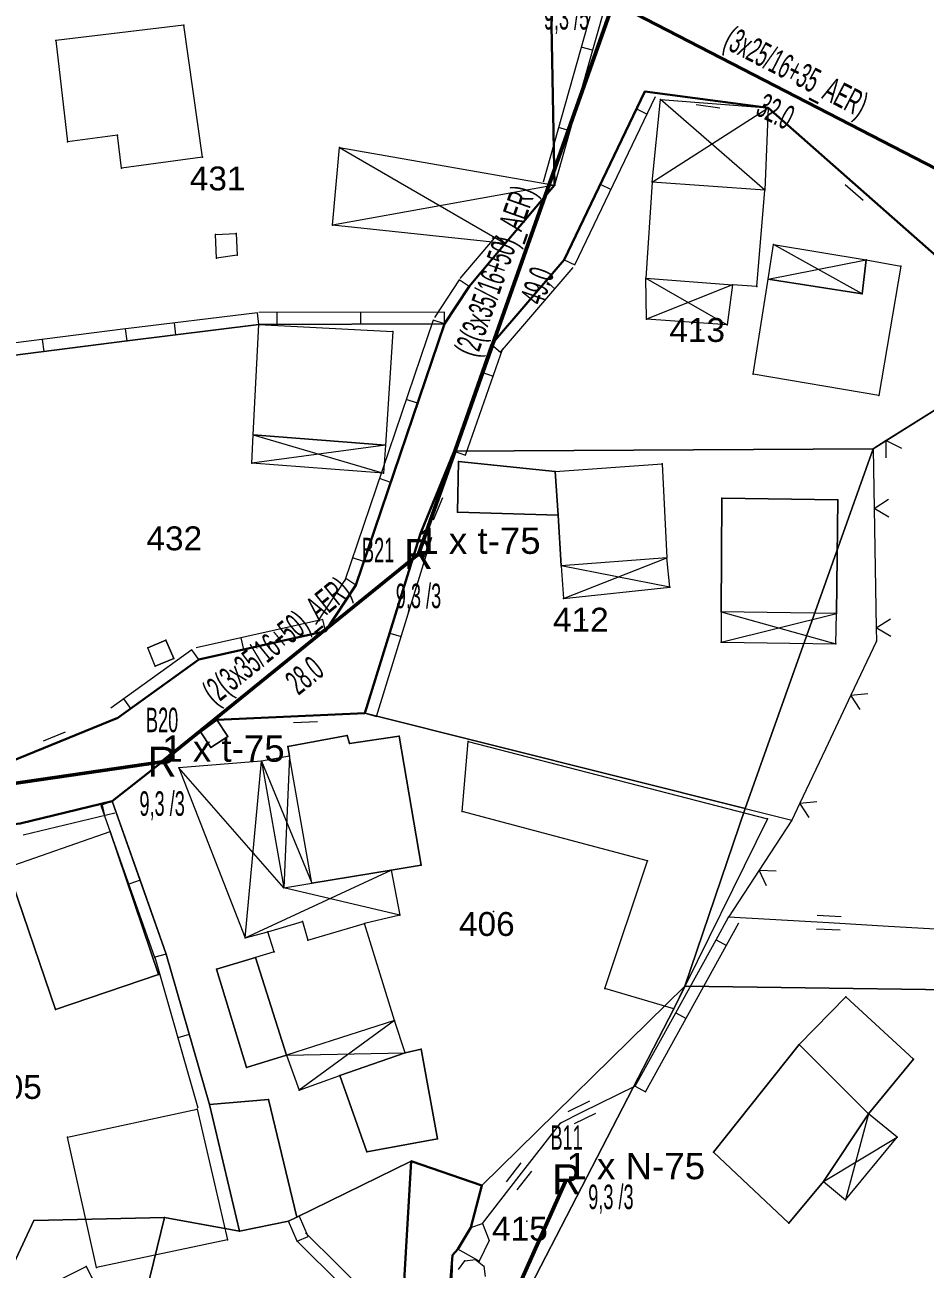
# Model space of a CAD drawing. Header units: millimetres. Extents: x 614452 to 616952, y 4151662 to 4153442.
# Drawn here: x 615577.4 to 615652.8, y 4152584.1 to 4152688.3 of the extents above; entities that cross this region are included whole.
import ezdxf
from ezdxf.enums import TextEntityAlignment as Align
from ezdxf.xclip import XClip

# ---------------------------------------------------------------- set-up
doc = ezdxf.new("R2010")
doc.units = ezdxf.units.MM
doc.header["$XCLIPFRAME"] = 2
for name, color, linetype, lineweight in [('02_ADA_ALN_YENI', 7, 'Continuous', 30), ('03_PARSEL_ALN_ESKI', 18, 'Continuous', 0), ('03_PARSEL_ALN_YENI', 171, 'Continuous', 0), ('03_PARSEL_NO_ESKI', 5, 'Continuous', 0), ('03_PARSEL_SNR_YENI', 5, 'Continuous', 0), ('04_YAPI_ALN_TSCLSIZ', 18, 'Continuous', 0), ('04_YAPI_SNR_TSCL', 232, 'Continuous', 0), ('04_YAPI_SNR_TSCLSZ', 77, 'Continuous', 0), ('06_DETAY_SNR_KROKI', 4, 'Continuous', 0), ('07_SNRTIP_GECERLI', 30, 'Continuous', 0), ('07_SNRTIP_SABIT', 18, 'Continuous', 0), ('DIREK_AG_MEVCUT', 120, 'Continuous', 25), ('HAT_AG_HAVAI_BYSK', 3, 'Continuous', 50), ('HAT_AG_HAVAI_MEVCUT', 126, 'Continuous', 50), ('NOKTA_DETAY_YENI', 171, 'Continuous', 0), ('NOKTA_PARSEL_ESKI', 6, 'Continuous', 0), ('NOKTA_PARSEL_YENI', 30, 'Continuous', 0), ('NOKTA_YAPI_TSCL', 232, 'Continuous', 0), ('NOKTA_YAPI_TSCLSIZ', 77, 'Continuous', 0)]:
    doc.layers.add(name, color=color, linetype=linetype, lineweight=lineweight)
doc.layers.add('Unknown_Point_Feature', color=7, linetype='Continuous')
doc.styles.add('Direk', font='B_CAD')
doc.styles.get("Standard").update_dxf_attribs({"font": 'Arial'})

# ---------------------------------------------------------------- blocks, each defined once
blk = doc.blocks.new('fggg')
at = {"layer": '02_ADA_ALN_YENI', "color": 252}
for points in [[(615612.53, 4152577.21, 0), (615613.22, 4152585.29, 0), (615613.66, 4152585.81, 0), (615614.73, 4152587.61, 0), (615615.67, 4152591.12, 0), (615609.76, 4152593.18, 0), (615608.86, 4152577.92, 0)], [(615560.1, 4152580.48, 0), (615558.49, 4152585.47, 0), (615557.84, 4152596.09, 0), (615557.39, 4152602.66, 0), (615557.89, 4152617.92, 0), (615559.37, 4152619.38, 0), (615577.03, 4152621.44, 0), (615584.72, 4152623.29, 0), (615592.1, 4152629.11, 0), (615593.49, 4152630.12, 0), (615605.88, 4152630.68, 0), (615610.52, 4152645.7, 0), (615613.36, 4152652.6, 0), (615616.46, 4152661.52, 0), (615622.55, 4152668.62, 0), (615629.31, 4152682.71, 0), (615639.62, 4152681.32, 0), (615662.22, 4152661.45, 0), (615742.03, 4152608.91, 0), (615892.46, 4152514.42, 0)], [(615509.22, 4152712.48, 0), (615602.85, 4152702.63, 0), (615614.19, 4152694.8, 0), (615621.47, 4152689.77, 0), (615621.75, 4152674.85, 0), (615617.63, 4152669.97, 0), (615614.59, 4152666.39, 0), (615612.54, 4152663.24, 0), (615605.12, 4152641.38, 0), (615602.57, 4152637.53, 0), (615591.96, 4152635.16, 0), (615585.2, 4152630.28, 0), (615575.47, 4152626.3, 0)]]:
    blk.add_polyline3d(points, dxfattribs=at)
at = {"layer": '03_PARSEL_ALN_ESKI', "color": 252}
for p in [(615593.84, 4152675.42), (615633.98, 4152662.74), (615590.22, 4152645.3), (615624.24, 4152638.49), (615616.63, 4152614.06), (615619.42, 4152588.14)]:
    blk.add_point(p, dxfattribs=at)
at = {"layer": '03_PARSEL_ALN_YENI', "color": 252}
for points in [[(615572.64, 4152660.13, 0), (615569.69, 4152676.97, 0), (615568.43, 4152690.56, 0), (615567.88, 4152694.42, 0), (615603.62, 4152691.45, 0), (615614.19, 4152694.8, 0), (615621.47, 4152689.77, 0), (615621.75, 4152674.85, 0), (615617.63, 4152669.97, 0), (615614.59, 4152666.39, 0), (615612.54, 4152663.24, 0), (615597.01, 4152663.19, 0), (615585.97, 4152661.84, 0), (615572.64, 4152660.13, 0)], [(615662.22, 4152661.45, 0), (615648.42, 4152652.8, 0), (615613.36, 4152652.6, 0), (615616.46, 4152661.52, 0), (615622.55, 4152668.62, 0), (615629.31, 4152682.71, 0), (615639.62, 4152681.32, 0), (615662.22, 4152661.45, 0)], [(615585.97, 4152661.84, 0), (615597.01, 4152663.19, 0), (615612.54, 4152663.24, 0), (615605.12, 4152641.38, 0), (615602.57, 4152637.53, 0), (615591.96, 4152635.16, 0), (615585.2, 4152630.28, 0), (615575.47, 4152626.3, 0), (615573.64, 4152639.03, 0), (615572.46, 4152652.15, 0), (615572.64, 4152660.13, 0), (615585.97, 4152661.84, 0)], [(615742.03, 4152608.91, 0), (615734.79, 4152607.75, 0), (615722.79, 4152607.68, 0), (615708.92, 4152607.64, 0), (615694.4, 4152606.05, 0), (615686.34, 4152608.8, 0), (615664.89, 4152607.36, 0), (615632.66, 4152607.81, 0), (615637.7, 4152622.69, 0), (615648.42, 4152652.8, 0), (615662.22, 4152661.45, 0), (615742.03, 4152608.91, 0)], [(615637.7, 4152622.69, 0), (615605.88, 4152630.68, 0), (615610.52, 4152645.7, 0), (615613.36, 4152652.6, 0), (615648.42, 4152652.8, 0), (615637.7, 4152622.69, 0)], [(615637.7, 4152622.69, 0), (615632.66, 4152607.81, 0), (615615.67, 4152591.12, 0), (615609.76, 4152593.18, 0), (615600.17, 4152588.49, 0), (615599.47, 4152588.14, 0), (615595.38, 4152587.3, 0), (615592.86, 4152597.9, 0), (615589.24, 4152610.5, 0), (615584.72, 4152623.29, 0), (615592.1, 4152629.11, 0), (615593.49, 4152630.12, 0), (615605.88, 4152630.68, 0), (615637.7, 4152622.69, 0)], [(615589.09, 4152588.46, 0), (615578.17, 4152588.2, 0), (615574.99, 4152581.42, 0), (615563.4, 4152575.03, 0), (615560.1, 4152580.48, 0), (615558.49, 4152585.47, 0), (615557.84, 4152596.09, 0), (615557.39, 4152602.66, 0), (615557.89, 4152617.92, 0), (615559.37, 4152619.38, 0), (615577.03, 4152621.44, 0), (615584.72, 4152623.29, 0), (615589.24, 4152610.5, 0), (615592.86, 4152597.9, 0), (615595.38, 4152587.3, 0), (615589.09, 4152588.46, 0)], [(615611.16, 4152566.13, 0), (615631.73, 4152605.91, 0), (615632.66, 4152607.81, 0), (615664.89, 4152607.36, 0), (615665.79, 4152587.69, 0), (615659.99, 4152567.48, 0), (615658.24, 4152560.1, 0), (615655.42, 4152556.82, 0), (615652.69, 4152559.27, 0), (615646.49, 4152557.54, 0), (615634.12, 4152540.05, 0), (615632.21, 4152539.03, 0), (615621.9, 4152539.38, 0), (615610.48, 4152542.06, 0), (615606.82, 4152549.58, 0), (615606.25, 4152552.17, 0), (615606.74, 4152555.4, 0), (615611.16, 4152566.13, 0)], [(615615.67, 4152591.12, 0), (615632.66, 4152607.81, 0), (615631.73, 4152605.91, 0), (615611.16, 4152566.13, 0), (615612.53, 4152577.21, 0), (615613.22, 4152585.29, 0), (615613.66, 4152585.81, 0), (615614.73, 4152587.61, 0), (615615.67, 4152591.12, 0)], [(615609.76, 4152593.18, 0), (615608.86, 4152577.92, 0), (615606.77, 4152568.4, 0), (615602.2, 4152556.3, 0), (615599.75, 4152548.89, 0), (615602.81, 4152543.97, 0), (615592.81, 4152546.27, 0), (615594.49, 4152536.91, 0), (615592.45, 4152535.62, 0), (615582.77, 4152536.16, 0), (615578.68, 4152542.94, 0), (615572.84, 4152550.11, 0), (615576.42, 4152554.05, 0), (615581.76, 4152564.73, 0), (615586.32, 4152577.05, 0), (615589.09, 4152588.46, 0), (615595.38, 4152587.3, 0), (615599.47, 4152588.14, 0), (615600.17, 4152588.49, 0), (615609.76, 4152593.18, 0)], [(615567.53, 4152568.72, 0), (615563.4, 4152575.03, 0), (615574.99, 4152581.42, 0), (615578.17, 4152588.2, 0), (615589.09, 4152588.46, 0), (615586.32, 4152577.05, 0), (615581.76, 4152564.73, 0), (615576.42, 4152554.05, 0), (615572.84, 4152550.11, 0), (615569.01, 4152561.69, 0), (615567.53, 4152568.72, 0)]]:
    blk.add_polyline3d(points, close=True, dxfattribs=at)
at = {"layer": '03_PARSEL_SNR_YENI', "color": 252}
for p, q in [((615628.61, 4152681.25, 0.95), (615629.31, 4152682.71, 0.95)), ((615634.66, 4152681.99, 0.95), (615629.31, 4152682.71, 0.95)), ((615623.45, 4152668.19, 0.95), (615630.21, 4152682.28, 0.95)), ((615635.58, 4152681.3, 0.95), (615633.6, 4152681.57, 0.95)), ((615639.62, 4152681.32, 0.95), (615634.66, 4152681.99, 0.95)), ((615625.58, 4152674.94, 0.95), (615628.61, 4152681.25, 0.95)), ((615628.61, 4152681.25, 0.95), (615629.51, 4152680.81, 0.95)), ((615639.69, 4152681.26, 0.95), (615639.62, 4152681.32, 0.95)), ((615647.2, 4152674.65, 0.95), (615639.69, 4152681.26, 0.95)), ((615622.55, 4152668.62, 0.95), (615625.58, 4152674.94, 0.95)), ((615625.58, 4152674.94, 0.95), (615626.48, 4152674.5, 0.95)), ((615647.58, 4152673.57, 0.95), (615646.08, 4152674.89, 0.95)), ((615650.96, 4152671.35, 0.95), (615647.2, 4152674.65, 0.95)), ((615658.47, 4152664.75, 0.95), (615650.96, 4152671.35, 0.95)), ((615616.86, 4152670.61, 0.95), (615613.83, 4152667.04, 0.95)), ((615617.63, 4152669.97, 0.95), (615616.86, 4152670.61, 0.95)), ((615617.63, 4152669.97, 0.95), (615614.59, 4152666.39, 0.95)), ((615617.22, 4152660.87, 0.95), (615623.31, 4152667.97, 0.95)), ((615621.02, 4152666.84, 0.95), (615622.55, 4152668.62, 0.95)), ((615622.55, 4152668.62, 0.95), (615623.45, 4152668.19, 0.95)), ((615613.76, 4152666.94, 0.95), (615611.7, 4152663.79, 0.95)), ((615614.59, 4152666.39, 0.95), (615613.76, 4152666.94, 0.95)), ((615614.59, 4152666.39, 0.95), (615612.54, 4152663.24, 0.95)), ((615616.46, 4152661.52, 0.95), (615621.02, 4152666.84, 0.95)), ((615621.02, 4152666.84, 0.95), (615621.78, 4152666.18, 0.95)), ((615596.89, 4152664.18, 0.95), (615585.85, 4152662.84, 0.95)), ((615597.01, 4152663.19, 0.95), (615596.89, 4152664.18, 0.95)), ((615612.53, 4152664.24, 0.95), (615597.01, 4152664.19, 0.95)), ((615598.54, 4152663.19, 0.95), (615598.53, 4152664.19, 0.95)), ((615605.54, 4152663.22, 0.95), (615605.53, 4152664.22, 0.95)), ((615612.54, 4152663.24, 0.95), (615612.53, 4152664.24, 0.95)), ((615585.84, 4152662.83, 0.95), (615572.51, 4152661.13, 0.95)), ((615585.97, 4152661.84, 0.95), (615585.84, 4152662.83, 0.95)), ((615590.06, 4152662.34, 0.95), (615589.94, 4152663.33, 0.95)), ((615597.01, 4152663.19, 0.95), (615590.06, 4152662.34, 0.95)), ((615598.54, 4152663.19, 0.95), (615597.01, 4152663.19, 0.95)), ((615605.54, 4152663.22, 0.95), (615598.54, 4152663.19, 0.95)), ((615611.59, 4152663.56, 0.95), (615604.17, 4152641.7, 0.95)), ((615612.54, 4152663.24, 0.95), (615605.54, 4152663.22, 0.95)), ((615612.54, 4152663.24, 0.95), (615610.29, 4152656.61, 0.95)), ((615612.54, 4152663.24, 0.95), (615611.59, 4152663.56, 0.95)), ((615579.03, 4152660.95, 0.95), (615578.9, 4152661.94, 0.95)), ((615585.97, 4152661.84, 0.95), (615579.03, 4152660.95, 0.95)), ((615590.06, 4152662.34, 0.95), (615585.97, 4152661.84, 0.95)), ((615579.03, 4152660.95, 0.95), (615572.64, 4152660.13, 0.95)), ((615614.31, 4152652.27, 0.95), (615617.41, 4152661.19, 0.95)), ((615615.66, 4152659.21, 0.95), (615616.46, 4152661.52, 0.95)), ((615616.46, 4152661.52, 0.95), (615617.22, 4152660.87, 0.95)), ((615613.36, 4152652.6, 0.95), (615615.66, 4152659.21, 0.95)), ((615615.66, 4152659.21, 0.95), (615616.6, 4152658.88, 0.95)), ((615610.29, 4152656.61, 0.95), (615608.04, 4152649.98, 0.95)), ((615610.29, 4152656.61, 0.95), (615609.34, 4152656.93, 0.95)), ((615653.75, 4152656.14, 0.95), (615649.51, 4152653.49, 0.95)), ((615649.51, 4152653.49, 0.95), (615648.42, 4152652.8, 0.95)), ((615649.52, 4152652.05, 0.95), (615649.51, 4152653.49, 0.95)), ((615649.51, 4152653.49, 0.95), (615650.79, 4152652.85, 0.95)), ((615613.36, 4152652.6, 0.95), (615611.45, 4152647.97, 0.95)), ((615613.36, 4152652.6, 666.64), (615648.42, 4152652.8, 676.23)), ((615613.36, 4152652.6, 0.95), (615614.31, 4152652.27, 0.95)), ((615608.04, 4152649.98, 0.95), (615607.09, 4152650.3, 0.95)), ((615608.04, 4152649.98, 0.95), (615605.79, 4152643.35, 0.95)), ((615612.36, 4152648.68, 0.95), (615611.59, 4152646.83, 0.95)), ((615611.45, 4152647.97, 0.95), (615610.52, 4152645.7, 0.95)), ((615606.84, 4152630.38, 0.95), (615611.47, 4152645.4, 0.95)), ((615610.01, 4152644.05, 0.95), (615610.52, 4152645.7, 0.95)), ((615607.95, 4152637.37, 0.95), (615610.01, 4152644.05, 0.95)), ((615610.01, 4152644.05, 0.95), (615610.96, 4152643.76, 0.95)), ((615605.79, 4152643.35, 0.95), (615604.84, 4152643.68, 0.95)), ((615605.79, 4152643.35, 0.95), (615605.12, 4152641.38, 0.95)), ((615604.29, 4152641.93, 0.95), (615601.74, 4152638.08, 0.95)), ((615605.12, 4152641.38, 0.95), (615604.29, 4152641.93, 0.95)), ((615605.12, 4152641.38, 0.95), (615602.57, 4152637.53, 0.95)), ((615602.35, 4152638.5, 0.95), (615591.74, 4152636.13, 0.95)), ((615602.57, 4152637.53, 0.95), (615602.35, 4152638.5, 0.95)), ((615595.74, 4152636, 0.95), (615595.52, 4152636.98, 0.95)), ((615602.57, 4152637.53, 0.95), (615595.74, 4152636, 0.95)), ((615605.88, 4152630.68, 0.95), (615607.95, 4152637.37, 0.95)), ((615607.95, 4152637.37, 0.95), (615608.9, 4152637.07, 0.95)), ((615591.38, 4152635.97, 0.95), (615584.62, 4152631.09, 0.95)), ((615591.96, 4152635.16, 0.95), (615591.38, 4152635.97, 0.95)), ((615595.74, 4152636, 0.95), (615591.96, 4152635.16, 0.95)), ((615591.96, 4152635.16, 0.95), (615586.29, 4152631.06, 0.95)), ((615586.29, 4152631.06, 0.95), (615585.7, 4152631.87, 0.95)), ((615586.29, 4152631.06, 0.95), (615585.2, 4152630.28, 0.95)), ((615600.89, 4152630.45, 0.95), (615593.49, 4152630.12, 0.95)), ((615605.88, 4152630.68, 0.95), (615600.89, 4152630.45, 0.95)), ((615605.88, 4152630.68, 663.25), (615637.7, 4152622.69, 672.73)), ((615605.88, 4152630.68, 0.95), (615606.84, 4152630.38, 0.95)), ((615580.09, 4152628.19, 0.95), (615585.2, 4152630.28, 0.95)), ((615601.91, 4152629.94, 0.95), (615599.91, 4152629.85, 0.95)), ((615578.96, 4152628.34, 0.95), (615580.81, 4152629.09, 0.95)), ((615584.72, 4152623.29, 661.27), (615592.1, 4152629.11, 662.8)), ((615575.47, 4152626.3, 0.95), (615580.09, 4152628.19, 0.95)), ((615584.72, 4152623.29, 0.95), (615583.78, 4152622.95, 0.95)), ((615583.84, 4152623.08, 0.95), (615584.72, 4152623.29, 0.95)), ((615584.72, 4152623.29, 0.95), (615587.05, 4152616.69, 0.95)), ((615577.03, 4152621.44, 0.95), (615583.84, 4152623.08, 0.95)), ((615577.27, 4152620.47, 0.95), (615584.95, 4152622.32, 0.95)), ((615583.78, 4152622.95, 0.95), (615588.3, 4152610.17, 0.95)), ((615583.84, 4152623.08, 0.95), (615584.07, 4152622.1, 0.95)), ((615587.05, 4152616.69, 0.95), (615586.11, 4152616.36, 0.95)), ((615587.05, 4152616.69, 0.95), (615589.24, 4152610.5, 0.95)), ((615589.24, 4152610.5, 0.95), (615588.28, 4152610.23, 0.95)), ((615588.28, 4152610.23, 0.95), (615591.9, 4152597.63, 0.95)), ((615589.24, 4152610.5, 0.95), (615591.17, 4152603.78, 0.95)), ((615591.17, 4152603.78, 0.95), (615590.21, 4152603.5, 0.95)), ((615591.17, 4152603.78, 0.95), (615592.86, 4152597.9, 0.95)), ((615613.22, 4152585.29, 0.95), (615613.66, 4152585.81, 0.95)), ((615613.17, 4152582.36, 0.95), (615613.22, 4152585.29, 0.95))]:
    blk.add_line(p, q, dxfattribs=at)
for p in [(615629.31, 4152682.71, 669.91), (615629.31, 4152682.71, 669.91), (615639.62, 4152681.32, 669.91), (615639.62, 4152681.32, 679.23), (615617.63, 4152669.97, 669.12), (615622.55, 4152668.62, 668.94), (615622.55, 4152668.62, 668.94), (615614.59, 4152666.39, 667.58), (615614.59, 4152666.39, 667.58), (615597.01, 4152663.19, 664.82), (615597.01, 4152663.19, 667.16), (615612.54, 4152663.24, 667.16), (615612.54, 4152663.24, 666.21), (615612.54, 4152663.24, 667.16), (615585.97, 4152661.84, 664.82), (615585.97, 4152661.84, 664.82), (615616.46, 4152661.52, 667.17), (615616.46, 4152661.52, 667.17), (615613.36, 4152652.6, 666.64), (615613.36, 4152652.6, 666.64), (615648.42, 4152652.8, 676.23), (615610.52, 4152645.7, 665.31), (615610.52, 4152645.7, 665.31), (615605.12, 4152641.38, 663.89), (615605.12, 4152641.38, 663.89), (615602.57, 4152637.53, 663.81), (615602.57, 4152637.53, 663.81), (615591.96, 4152635.16, 662.63), (615591.96, 4152635.16, 662.63), (615605.88, 4152630.68, 663.25), (615605.88, 4152630.68, 663.25), (615585.2, 4152630.28, 662.62), (615585.2, 4152630.28, 662.62), (615593.49, 4152630.12, 662.83), (615584.72, 4152623.29, 661.27), (615584.72, 4152623.29, 661.27), (615589.24, 4152610.5, 663.02), (615589.24, 4152610.5, 663.02), (615592.86, 4152597.9, 663.19), (615613.66, 4152585.81, 665.45), (615613.22, 4152585.29, 664.94), (615613.22, 4152585.29, 664.94)]:
    blk.add_point(p, dxfattribs=at)
at = {"layer": '04_YAPI_ALN_TSCLSIZ', "color": 252}
for points in [[(615648.91, 4152657.26, 0), (615638.38, 4152659.03, 0), (615639.62, 4152666.98, 0), (615647.49, 4152665.75, 0), (615647.83, 4152668.6, 0), (615650.73, 4152668.08, 0), (615648.91, 4152657.26, 0)], [(615596.53, 4152653.97, 0), (615597.01, 4152663.19, 0), (615608.22, 4152662.61, 0), (615607.59, 4152653.1, 0), (615596.53, 4152653.97, 0)], [(615622.05, 4152647.24, 0), (615613.64, 4152647.49, 0), (615613.7, 4152651.72, 0), (615621.8, 4152650.9, 0), (615622.05, 4152647.24, 0)], [(615621.8, 4152650.9, 0), (615630.76, 4152651.54, 0), (615631.14, 4152643.68, 0), (615622.31, 4152643.01, 0), (615622.05, 4152647.24, 0), (615621.8, 4152650.9, 0)], [(615635.71, 4152639.14, 0), (615635.76, 4152648.66, 0), (615645.47, 4152648.53, 0), (615645.35, 4152639.01, 0), (615635.71, 4152639.14, 0)], [(615588.32, 4152634.59, 0), (615587.71, 4152636.14, 0), (615589.22, 4152636.78, 0), (615589.87, 4152635.24, 0), (615588.32, 4152634.59, 0)], [(615593.49, 4152630.12, 0), (615594.39, 4152628.71, 0), (615592.99, 4152627.78, 0), (615592.1, 4152629.11, 0), (615593.49, 4152630.12, 0)], [(615608.07, 4152617.52, 0), (615601.42, 4152616.44, 0), (615599.56, 4152627.08, 0), (615599.43, 4152627.87, 0), (615604.4, 4152628.79, 0), (615604.59, 4152628.14, 0), (615608.74, 4152628.73, 0), (615610.59, 4152617.93, 0), (615608.07, 4152617.52, 0)], [(615629.53, 4152618.31, 0), (615614.03, 4152622.44, 0), (615614.52, 4152628.29, 0), (615639.59, 4152621.82, 0), (615631.73, 4152605.91, 0), (615625.95, 4152607.63, 0), (615629.53, 4152618.31, 0)], [(615579.97, 4152605.85, 0), (615575.94, 4152617.75, 0), (615584.54, 4152620.75, 0), (615588.6, 4152608.78, 0), (615579.97, 4152605.85, 0)], [(615596.71, 4152610.21, 0), (615599.32, 4152602.05, 0), (615595.95, 4152601.01, 0), (615593.44, 4152609.23, 0), (615596.71, 4152610.21, 0)], [(615648.04, 4152597.13, 0), (615642.22, 4152602.92, 0), (615646.13, 4152606.93, 0), (615651.81, 4152601.71, 0), (615648.04, 4152597.13, 0)], [(615610.58, 4152602.55, 0), (615611.96, 4152595.03, 0), (615606.05, 4152593.94, 0), (615603.77, 4152600.34, 0), (615609.24, 4152602.23, 0), (615610.58, 4152602.55, 0)], [(615635.05, 4152593.91, 0), (615642.22, 4152602.92, 0), (615648.04, 4152597.13, 0), (615644.26, 4152591.48, 0), (615641.35, 4152587.99, 0), (615635.05, 4152593.91, 0)], [(615595.38, 4152587.3, 0), (615592.86, 4152597.9, 0), (615597.81, 4152598.34, 0), (615600.17, 4152588.49, 0), (615599.47, 4152588.14, 0), (615595.38, 4152587.3, 0)], [(615580.99, 4152595.19, 0), (615591.83, 4152597.52, 0), (615594.38, 4152586.58, 0), (615583.42, 4152584.26, 0), (615580.99, 4152595.19, 0)], [(615586.32, 4152577.05, 0), (615582.22, 4152575.01, 0), (615578.26, 4152582.21, 0), (615582.54, 4152584.34, 0), (615586.32, 4152577.05, 0)]]:
    blk.add_polyline3d(points, close=True, dxfattribs=at)
at = {"layer": '04_YAPI_SNR_TSCL', "color": 252}
for p, q in [((615590.73, 4152688.24, 673.74), (615580.01, 4152686.96, 673.9)), ((615592.29, 4152677.2, 671.7), (615590.73, 4152688.24, 673.74)), ((615580.01, 4152686.96, 673.9), (615580.98, 4152678.5, 671.87)), ((615585.17, 4152679.04, 671.83), (615580.98, 4152678.5, 671.87)), ((615585.5, 4152676.29, 671.4), (615585.17, 4152679.04, 671.83)), ((615592.29, 4152677.2, 671.7), (615585.5, 4152676.29, 671.4)), ((615629.93, 4152675.12, 671.28), (615629.38, 4152667.08, 673.23)), ((615639.34, 4152674.43, 674.19), (615629.93, 4152675.12, 671.28)), ((615638.69, 4152666.38, 673.34), (615639.34, 4152674.43, 674.19)), ((615629.38, 4152667.08, 673.23), (615636.65, 4152666.52, 673.32)), ((615638.69, 4152666.38, 673.34), (615636.65, 4152666.52, 673.32)), ((615597.74, 4152612.37, 663.74), (615600.64, 4152613.22, 664.25)), ((615600.64, 4152613.22, 664.25), (615601.1, 4152611.66, 662.85)), ((615601.1, 4152611.66, 662.85), (615605.83, 4152613.05, 666.56)), ((615608.35, 4152604.93, 666.58), (615605.83, 4152613.05, 666.56)), ((615598.29, 4152610.69, 663.84), (615597.74, 4152612.37, 663.74)), ((615598.29, 4152610.69, 663.84), (615596.71, 4152610.21, 664.47)), ((615599.32, 4152602.05, 663.73), (615596.71, 4152610.21, 664.47)), ((615608.35, 4152604.93, 666.58), (615599.32, 4152602.05, 663.73))]:
    blk.add_line(p, q, dxfattribs=at)
at = {"layer": '04_YAPI_SNR_TSCLSZ', "color": 252}
for p, q in [((615629.93, 4152675.12, 671.28), (615630.62, 4152682.02, 671.83)), ((615630.62, 4152682.02, 671.83), (615639.62, 4152681.32, 673.04)), ((615639.34, 4152674.43, 674.19), (615630.62, 4152682.02, 671.83)), ((615629.93, 4152675.12, 671.28), (615639.62, 4152681.32, 673.04)), ((615639.62, 4152681.32, 673.04), (615639.34, 4152674.43, 674.19)), ((615603.16, 4152671.51, 670.02), (615603.75, 4152678, 672.03)), ((615603.75, 4152678, 672.03), (615621.75, 4152674.85, 669.34)), ((615603.75, 4152678, 672.03), (615617.63, 4152669.97, 670.1)), ((615621.75, 4152674.85, 669.34), (615603.16, 4152671.51, 670.02)), ((615617.63, 4152669.97, 670.1), (615621.75, 4152674.85, 669.34)), ((615617.63, 4152669.97, 670.1), (615603.16, 4152671.51, 670.02)), ((615593.36, 4152670.73, 669.66), (615595.09, 4152670.81, 667.47)), ((615593.45, 4152668.76, 669.34), (615593.36, 4152670.73, 669.66)), ((615595.09, 4152670.81, 667.47), (615595.18, 4152669, 669.48)), ((615595.18, 4152669, 669.48), (615593.45, 4152668.76, 669.34)), ((615639.62, 4152666.98, 677.4), (615640.07, 4152669.88, 672.74)), ((615647.49, 4152665.75, 677.08), (615640.07, 4152669.88, 672.74)), ((615640.07, 4152669.88, 672.74), (615647.83, 4152668.6, 676.54)), ((615639.62, 4152666.98, 673.99), (615647.83, 4152668.6, 676.54)), ((615647.83, 4152668.6, 676.54), (615647.49, 4152665.75, 677.08)), ((615647.83, 4152668.6, 676.54), (615650.73, 4152668.08, 676.57)), ((615650.73, 4152668.08, 676.57), (615648.91, 4152657.26, 669.47)), ((615629.38, 4152667.08, 673.23), (615636.21, 4152663.16, 672.49)), ((615629.45, 4152663.65, 672.79), (615629.38, 4152667.08, 673.23)), ((615638.38, 4152659.03, 677.4), (615639.62, 4152666.98, 672.74)), ((615647.49, 4152665.75, 677.08), (615639.62, 4152666.98, 673.99)), ((615636.65, 4152666.52, 673.32), (615629.45, 4152663.65, 672.79)), ((615636.65, 4152666.52, 673.32), (615636.21, 4152663.16, 672.49)), ((615596.53, 4152653.97, 668.11), (615597.01, 4152663.19, 669.43)), ((615597.01, 4152663.19, 669.43), (615608.22, 4152662.61, 666.64)), ((615636.21, 4152663.16, 672.49), (615629.45, 4152663.65, 672.79)), ((615608.22, 4152662.61, 666.64), (615607.59, 4152653.1, 667.33)), ((615648.91, 4152657.26, 669.47), (615638.38, 4152659.03, 677.4)), ((615596.4, 4152651.6, 667.7), (615596.53, 4152653.97, 668.11)), ((615596.53, 4152653.97, 668.11), (615607.59, 4152653.1, 667.33)), ((615596.53, 4152653.97, 668.11), (615607.44, 4152650.74, 665.24)), ((615607.59, 4152653.1, 667.33), (615596.4, 4152651.6, 667.7)), ((615607.59, 4152653.1, 667.33), (615607.44, 4152650.74, 665.24)), ((615607.44, 4152650.74, 665.24), (615596.4, 4152651.6, 667.7)), ((615613.7, 4152651.72, 667.22), (615613.64, 4152647.49, 666.98)), ((615621.8, 4152650.9, 670.63), (615613.7, 4152651.72, 667.22)), ((615621.8, 4152650.9, 670.63), (615630.76, 4152651.54, 670.29)), ((615630.76, 4152651.54, 670.29), (615631.14, 4152643.68, 670.83)), ((615622.05, 4152647.24, 669.13), (615621.8, 4152650.9, 670.63)), ((615635.76, 4152648.66, 670.39), (615635.71, 4152639.14, 670.74)), ((615645.47, 4152648.53, 667.39), (615635.76, 4152648.66, 670.39)), ((615645.35, 4152639.01, 666.83), (615645.47, 4152648.53, 667.39)), ((615613.64, 4152647.49, 666.98), (615622.05, 4152647.24, 669.13)), ((615622.05, 4152647.24, 669.13), (615622.31, 4152643.01, 669.31)), ((615631.14, 4152643.68, 670.83), (615622.31, 4152643.01, 669.31)), ((615622.31, 4152643.01, 669.31), (615622.5, 4152640.25, 668.1)), ((615631.4, 4152641.21, 670.06), (615622.31, 4152643.01, 669.31)), ((615622.5, 4152640.25, 668.1), (615631.14, 4152643.68, 670.83)), ((615631.4, 4152641.21, 670.06), (615631.14, 4152643.68, 670.83)), ((615622.5, 4152640.25, 668.1), (615631.4, 4152641.21, 670.06)), ((615635.71, 4152639.14, 670.74), (615635.69, 4152636.6, 670.25)), ((615635.69, 4152636.6, 670.25), (615645.35, 4152639.01, 666.83)), ((615635.71, 4152639.14, 670.74), (615645.31, 4152636.48, 670.75)), ((615645.35, 4152639.01, 666.83), (615635.71, 4152639.14, 670.74)), ((615645.31, 4152636.48, 670.75), (615645.35, 4152639.01, 666.83)), ((615589.22, 4152636.78, 663.82), (615587.71, 4152636.14, 664.03)), ((615589.87, 4152635.24, 664.09), (615589.22, 4152636.78, 663.82)), ((615588.32, 4152634.59, 663.95), (615587.71, 4152636.14, 664.03)), ((615635.69, 4152636.6, 670.25), (615645.31, 4152636.48, 670.75)), ((615588.32, 4152634.59, 663.95), (615589.87, 4152635.24, 664.09)), ((615593.49, 4152630.12, 662.83), (615592.1, 4152629.11, 662.8)), ((615594.39, 4152628.71, 663.35), (615593.49, 4152630.12, 662.83)), ((615592.1, 4152629.11, 662.8), (615592.99, 4152627.78, 662.84)), ((615592.99, 4152627.78, 662.84), (615594.39, 4152628.71, 663.35)), ((615604.4, 4152628.79, 664.01), (615599.43, 4152627.87, 664.03)), ((615604.59, 4152628.14, 663.9), (615604.4, 4152628.79, 664.01)), ((615608.74, 4152628.73, 666.68), (615604.59, 4152628.14, 663.9)), ((615610.59, 4152617.93, 667.79), (615608.74, 4152628.73, 666.68)), ((615599.43, 4152627.87, 664.03), (615599.56, 4152627.08, 664.47)), ((615614.03, 4152622.44, 669.86), (615614.52, 4152628.29, 667.75)), ((615614.52, 4152628.29, 667.75), (615639.59, 4152621.82, 672.15)), ((615597.22, 4152626.64, 663.94), (615590.31, 4152626.09, 662.82)), ((615595.84, 4152611.86, 662.82), (615597.22, 4152626.64, 664.06)), ((615599.56, 4152627.08, 664.47), (615597.22, 4152626.64, 664.32)), ((615597.22, 4152626.64, 664.32), (615599.08, 4152616.06, 666.18)), ((615597.22, 4152626.64, 664.32), (615601.42, 4152616.44, 666.45)), ((615599.56, 4152627.08, 664.47), (615599.08, 4152616.06, 666.18)), ((615601.42, 4152616.44, 666.45), (615599.56, 4152627.08, 664.47)), ((615590.31, 4152626.09, 662.82), (615595.84, 4152611.86, 662.79)), ((615599.08, 4152616.06, 663.98), (615590.31, 4152626.09, 662.85)), ((615629.53, 4152618.31, 669.99), (615614.03, 4152622.44, 669.86)), ((615639.59, 4152621.82, 672.15), (615631.73, 4152605.91, 669.96)), ((615575.94, 4152617.75, 662.78), (615584.54, 4152620.75, 662.91)), ((615588.6, 4152608.78, 661.99), (615584.54, 4152620.75, 662.91)), ((615608.07, 4152617.52, 667.68), (615610.59, 4152617.93, 667.79)), ((615625.95, 4152607.63, 668.36), (615629.53, 4152618.31, 669.99)), ((615575.94, 4152617.75, 662.78), (615579.97, 4152605.85, 662.55)), ((615595.84, 4152611.86, 662.71), (615608.07, 4152617.52, 664.33)), ((615601.42, 4152616.44, 666.45), (615608.07, 4152617.52, 667.68)), ((615608.07, 4152617.52, 667.68), (615608.81, 4152613.77, 667.43)), ((615599.08, 4152616.06, 666.18), (615601.42, 4152616.44, 666.45)), ((615608.81, 4152613.77, 664.64), (615599.08, 4152616.06, 665.22)), ((615608.81, 4152613.77, 667.43), (615605.83, 4152613.05, 666.56)), ((615595.84, 4152611.86, 662.79), (615597.74, 4152612.37, 663.4)), ((615596.71, 4152610.21, 664.47), (615593.44, 4152609.23, 662.39)), ((615579.97, 4152605.85, 662.55), (615588.6, 4152608.78, 661.99)), ((615593.44, 4152609.23, 662.39), (615595.95, 4152601.01, 662.54)), ((615631.73, 4152605.91, 669.96), (615625.95, 4152607.63, 668.36)), ((615646.13, 4152606.93, 668.49), (615642.22, 4152602.92, 668.11)), ((615651.81, 4152601.71, 667.91), (615646.13, 4152606.93, 668.49)), ((615608.35, 4152604.93, 666.58), (615600.36, 4152599.12, 662.29)), ((615609.24, 4152602.23, 667.46), (615608.35, 4152604.93, 666.58)), ((615610.58, 4152602.55, 667.43), (615609.24, 4152602.23, 667.46)), ((615611.96, 4152595.03, 665.6), (615610.58, 4152602.55, 667.43)), ((615642.22, 4152602.92, 668.11), (615635.05, 4152593.91, 668.66)), ((615642.22, 4152602.92, 668.11), (615648.04, 4152597.13, 663.2)), ((615595.95, 4152601.01, 662.54), (615599.32, 4152602.05, 663.73)), ((615599.32, 4152602.05, 663.73), (615609.24, 4152602.23, 667.46)), ((615599.32, 4152602.05, 663.73), (615600.36, 4152599.12, 662.29)), ((615609.24, 4152602.23, 667.46), (615603.77, 4152600.34, 662.13)), ((615648.04, 4152597.13, 663.2), (615651.81, 4152601.71, 667.91)), ((615600.36, 4152599.12, 662.29), (615603.77, 4152600.34, 662.13)), ((615603.77, 4152600.34, 662.13), (615606.05, 4152593.94, 664.04)), ((615597.81, 4152598.34, 662.42), (615592.86, 4152597.9, 667.07)), ((615600.17, 4152588.49, 665.1), (615597.81, 4152598.34, 662.42)), ((615580.99, 4152595.19, 664.6), (615591.83, 4152597.52, 664.95)), ((615591.83, 4152597.52, 664.95), (615594.38, 4152586.58, 663.57)), ((615592.86, 4152597.9, 667.07), (615595.38, 4152587.3, 663.11)), ((615644.26, 4152591.48, 668.57), (615648.04, 4152597.13, 663.2)), ((615648.04, 4152597.13, 663.2), (615646.11, 4152589.92, 667.17)), ((615650.43, 4152595.17, 667.9), (615648.04, 4152597.13, 663.2)), ((615583.42, 4152584.26, 664.68), (615580.99, 4152595.19, 664.6)), ((615606.05, 4152593.94, 664.04), (615611.96, 4152595.03, 665.6)), ((615644.26, 4152591.48, 668.57), (615650.43, 4152595.17, 667.9)), ((615646.11, 4152589.92, 667.17), (615650.43, 4152595.17, 667.9)), ((615635.05, 4152593.91, 668.66), (615641.35, 4152587.99, 668.72)), ((615641.35, 4152587.99, 668.72), (615644.26, 4152591.48, 668.57)), ((615644.26, 4152591.48, 668.57), (615646.11, 4152589.92, 667.17)), ((615595.38, 4152587.3, 663.11), (615599.47, 4152588.14, 662.73)), ((615599.47, 4152588.14, 662.73), (615600.17, 4152588.49, 665.1)), ((615614.73, 4152587.61, 665.29), (615615.71, 4152587.95, 665.7)), ((615615.71, 4152587.95, 665.7), (615616.27, 4152586.54, 667.86)), ((615613.66, 4152585.81, 665.45), (615614.73, 4152587.61, 665.29)), ((615594.38, 4152586.58, 663.57), (615583.42, 4152584.26, 664.68)), ((615615.45, 4152584.79, 667.89), (615613.66, 4152585.81, 665.45)), ((615616.27, 4152586.54, 667.86), (615615.45, 4152584.79, 667.89)), ((615613.7, 4152584.11, 515.21), (615614.24, 4152584.82, 517.24)), ((615614.24, 4152584.82, 517.24), (615615.12, 4152584.93, 523.83)), ((615615.12, 4152584.93, 523.83), (615615.83, 4152584.39, 509.8)), ((615578.26, 4152582.21, 656.69), (615582.54, 4152584.34, 661.62)), ((615582.54, 4152584.34, 661.62), (615586.32, 4152577.05, 661.65)), ((615615.83, 4152584.39, 509.8), (615615.94, 4152583.51, 514.14))]:
    blk.add_line(p, q, dxfattribs=at)
at = {"layer": '06_DETAY_SNR_KROKI', "color": 252}
for p, q in [((615625.87, 4152693.16, 0.95), (615620.79, 4152675.12, 0.95)), ((615626.83, 4152692.88, 0.95), (615624.93, 4152686.15, 0.95)), ((615624.93, 4152686.15, 0.95), (615623.03, 4152679.41, 0.95)), ((615624.93, 4152686.15, 0.95), (615623.97, 4152686.42, 0.95)), ((615623.03, 4152679.41, 0.95), (615621.75, 4152674.85, 0.95)), ((615623.03, 4152679.41, 0.95), (615622.07, 4152679.68, 0.95)), ((615648.42, 4152652.8, 0.95), (615648.5, 4152647.8, 0.95)), ((615648.5, 4152647.8, 0.95), (615649.71, 4152648.57, 0.95)), ((615649.74, 4152647.07, 0.95), (615648.5, 4152647.8, 0.95)), ((615648.5, 4152647.8, 0.95), (615648.59, 4152642.8, 0.95)), ((615648.59, 4152642.8, 0.95), (615648.67, 4152637.8, 0.95)), ((615648.67, 4152637.8, 0.95), (615649.88, 4152638.57, 0.95)), ((615649.91, 4152637.08, 0.95), (615648.67, 4152637.8, 0.95)), ((615648.67, 4152637.8, 0.95), (615648.69, 4152636.69, 0.95)), ((615648.69, 4152636.69, 0.95), (615646.56, 4152632.16, 0.95)), ((615646.56, 4152632.16, 0.95), (615644.42, 4152627.64, 0.95)), ((615646.56, 4152632.16, 0.95), (615647.98, 4152632.32, 0.95)), ((615647.34, 4152630.97, 0.95), (615646.56, 4152632.16, 0.95)), ((615644.42, 4152627.64, 0.95), (615642.29, 4152623.12, 0.95)), ((615642.29, 4152623.12, 0.95), (615643.71, 4152623.28, 0.95)), ((615637.7, 4152622.69, 663.25), (615641.61, 4152621.7, 672.73)), ((615642.29, 4152623.12, 0.95), (615641.61, 4152621.7, 0.95)), ((615643.07, 4152621.92, 0.95), (615642.29, 4152623.12, 0.95)), ((615641.61, 4152621.7, 0.95), (615638.88, 4152617.52, 0.95)), ((615638.88, 4152617.52, 0.95), (615636.32, 4152613.59, 0.95)), ((615639.49, 4152616.22, 0.95), (615638.88, 4152617.52, 0.95)), ((615638.88, 4152617.52, 0.95), (615640.31, 4152617.48, 0.95)), ((615629.37, 4152598.97, 0.95), (615637.19, 4152613.11, 0.95)), ((615635.28, 4152611.7, 0.95), (615636.32, 4152613.59, 0.95)), ((615644.71, 4152613.11, 0.95), (615636.32, 4152613.59, 0.95)), ((615645.74, 4152613.61, 0.95), (615643.74, 4152613.73, 0.95)), ((615649.7, 4152612.82, 0.95), (615644.71, 4152613.11, 0.95)), ((615659.68, 4152612.24, 0.95), (615649.7, 4152612.82, 0.95)), ((615631.89, 4152605.58, 0.95), (615635.28, 4152611.7, 0.95)), ((615635.28, 4152611.7, 0.95), (615636.15, 4152611.22, 0.95)), ((615645.67, 4152612.49, 0.95), (615643.68, 4152612.6, 0.95)), ((615628.5, 4152599.45, 0.95), (615631.89, 4152605.58, 0.95)), ((615631.89, 4152605.58, 0.95), (615632.76, 4152605.1, 0.95)), ((615628.5, 4152599.45, 0.95), (615624.02, 4152597.23, 0.95)), ((615628.5, 4152599.45, 0.95), (615629.37, 4152598.97, 0.95)), ((615624.67, 4152598.18, 0.95), (615622.87, 4152597.29, 0.95)), ((615624.02, 4152597.23, 0.95), (615622.26, 4152596.36, 0.95)), ((615625.17, 4152597.17, 0.95), (615623.38, 4152596.28, 0.95)), ((615618.78, 4152591.9, 0.95), (615622.26, 4152596.36, 0.95)), ((615617.73, 4152591.45, 0.95), (615618.96, 4152593.03, 0.95)), ((615615.71, 4152587.95, 0.95), (615618.78, 4152591.9, 0.95)), ((615618.61, 4152590.76, 0.95), (615619.84, 4152592.34, 0.95)), ((615600.2, 4152586.46, 0.95), (615599.47, 4152588.14, 0.95)), ((615601.12, 4152586.86, 0.95), (615600.39, 4152588.54, 0.95)), ((615600.2, 4152586.46, 0.95), (615601.12, 4152586.86, 0.95)), ((615609.56, 4152578.63, 0.95), (615600.9, 4152587.17, 0.95)), ((615603.88, 4152582.83, 0.95), (615600.2, 4152586.46, 0.95))]:
    blk.add_line(p, q, dxfattribs=at)
for p in [(615621.75, 4152674.85, 669.12), (615648.42, 4152652.8, 676.23), (615648.69, 4152636.69, 673.13), (615648.69, 4152636.69, 673.13), (615641.61, 4152621.7, 672.73), (615641.61, 4152621.7, 672.73), (615636.32, 4152613.59, 671.86), (615636.32, 4152613.59, 671.86), (615636.32, 4152613.59, 671.86), (615628.5, 4152599.45, 668.45), (615628.5, 4152599.45, 668.45), (615622.26, 4152596.36, 667.36), (615622.26, 4152596.36, 667.36), (615599.47, 4152588.14, 662.73), (615615.71, 4152587.95, 665.7), (615600.2, 4152586.46, 664.2), (615600.2, 4152586.46, 664.2)]:
    blk.add_point(p, dxfattribs=at)
at = {"layer": '07_SNRTIP_GECERLI', "color": 252}
for points in [[(615621.75, 4152674.85, 669.12), (615621.47, 4152689.77, 0)], [(615637.7, 4152622.69, 672.73), (615648.42, 4152652.8, 676.23)], [(615632.66, 4152607.81, 0), (615637.7, 4152622.69, 0)], [(615615.67, 4152591.12, 0), (615632.66, 4152607.81, 669.96)], [(615631.73, 4152605.91, 669.96), (615632.66, 4152607.81, 0)], [(615632.66, 4152607.81, 669.96), (615664.89, 4152607.36, 0)], [(615631.73, 4152605.91, 669.96), (615611.16, 4152566.13, 661.22)], [(615631.73, 4152605.91, 669.96), (615631.73, 4152605.91, 669.96)], [(615600.17, 4152588.49, 665.1), (615609.76, 4152593.18, 0)], [(615609.76, 4152593.18, 0), (615608.86, 4152577.92, 663.5)], [(615609.76, 4152593.18, 0), (615615.67, 4152591.12, 0)], [(615615.67, 4152591.12, 0), (615614.73, 4152587.61, 665.29)], [(615563.4, 4152575.03, 654.26), (615574.99, 4152581.42, 0), (615578.17, 4152588.2, 0), (615589.09, 4152588.46, 0)], [(615576.42, 4152554.05, 654.84), (615581.76, 4152564.73, 655.43), (615586.32, 4152577.05, 661.65), (615589.09, 4152588.46, 661.65)], [(615589.09, 4152588.46, 0), (615595.38, 4152587.3, 663.11)], [(615595.38, 4152587.3, 663.11), (615595.38, 4152587.3, 663.11)]]:
    blk.add_polyline3d(points, dxfattribs=at)
at = {"layer": '07_SNRTIP_SABIT', "color": 252}
for points in [[(615629.31, 4152682.71, 669.91), (615622.55, 4152668.62, 668.94), (615616.46, 4152661.52, 667.17), (615613.36, 4152652.6, 666.64)], [(615662.22, 4152661.45, 679.23), (615639.62, 4152681.32, 0), (615629.31, 4152682.71, 669.91)], [(615612.54, 4152663.24, 667.16), (615614.59, 4152666.39, 667.58), (615617.63, 4152669.97, 0), (615621.75, 4152674.85, 669.12)], [(615572.64, 4152660.13, 664.29), (615585.97, 4152661.84, 664.82), (615597.01, 4152663.19, 0), (615612.54, 4152663.24, 667.16)], [(615612.54, 4152663.24, 667.16), (615605.12, 4152641.38, 663.89), (615602.57, 4152637.53, 663.81)], [(615648.42, 4152652.8, 676.23), (615662.22, 4152661.45, 679.23)], [(615605.88, 4152630.68, 663.25), (615610.52, 4152645.7, 665.31), (615613.36, 4152652.6, 666.64)], [(615613.36, 4152652.6, 666.64), (615648.42, 4152652.8, 676.23)], [(615602.57, 4152637.53, 663.81), (615591.96, 4152635.16, 662.63), (615585.2, 4152630.28, 662.62), (615575.47, 4152626.3, 661.56)], [(615605.88, 4152630.68, 663.25), (615593.49, 4152630.12, 662.83), (615592.1, 4152629.11, 662.8), (615584.72, 4152623.29, 661.27)], [(615637.7, 4152622.69, 672.73), (615605.88, 4152630.68, 663.25)], [(615584.72, 4152623.29, 661.27), (615577.03, 4152621.44, 659.6), (615559.37, 4152619.38, 658.07), (615557.89, 4152617.92, 657.84)], [(615584.72, 4152623.29, 661.27), (615589.24, 4152610.5, 663.02), (615592.86, 4152597.9, 663.19), (615595.38, 4152587.3, 663.11)], [(615595.38, 4152587.3, 663.11), (615599.47, 4152588.14, 662.73), (615600.17, 4152588.49, 665.1)], [(615611.16, 4152566.13, 661.22), (615612.53, 4152577.21, 663.58), (615613.22, 4152585.29, 664.94), (615613.66, 4152585.81, 665.45), (615614.73, 4152587.61, 665.29)]]:
    blk.add_polyline3d(points, dxfattribs=at)
at = {"layer": 'NOKTA_DETAY_YENI', "color": 252}
for p in [(615648.69, 4152636.69, 673.13), (615641.61, 4152621.7), (615636.32, 4152613.59, 671.86), (615628.5, 4152599.45, 668.45), (615622.26, 4152596.36, 667.36), (615600.2, 4152586.46, 664.2)]:
    blk.add_point(p, dxfattribs=at)
at = {"layer": 'NOKTA_PARSEL_ESKI', "color": 252}
for p in [(615632.66, 4152607.81), (615631.73, 4152605.91, 669.96), (615609.76, 4152593.18), (615615.67, 4152591.12), (615578.17, 4152588.2), (615589.09, 4152588.46)]:
    blk.add_point(p, dxfattribs=at)
at = {"layer": 'NOKTA_PARSEL_YENI', "color": 252}
for p in [(615629.31, 4152682.71, 669.91), (615639.62, 4152681.32, 673.04), (615621.75, 4152674.85, 669.34), (615617.63, 4152669.97, 670.1), (615622.55, 4152668.62, 668.94), (615614.59, 4152666.39, 667.58), (615597.01, 4152663.19, 669.43), (615612.54, 4152663.24, 667.16), (615585.97, 4152661.84, 664.82), (615616.46, 4152661.52, 667.17), (615613.36, 4152652.6, 666.64), (615648.42, 4152652.8, 676.23), (615610.52, 4152645.7, 665.31), (615605.12, 4152641.38, 663.89), (615602.57, 4152637.53, 663.81), (615591.96, 4152635.16, 662.63), (615605.88, 4152630.68, 663.25), (615585.2, 4152630.28, 662.62), (615593.44, 4152630.13, 662.84), (615593.49, 4152630.12, 662.83), (615592.1, 4152629.11, 662.8), (615584.72, 4152623.29, 661.27), (615637.7, 4152622.69, 672.73), (615589.24, 4152610.5, 663.02), (615592.86, 4152597.9, 667.07), (615599.47, 4152588.14, 662.73), (615600.17, 4152588.49, 665.1), (615595.38, 4152587.3, 663.11), (615614.73, 4152587.61, 665.29), (615613.66, 4152585.81, 665.45), (615613.22, 4152585.29, 664.94)]:
    blk.add_point(p, dxfattribs=at)
at = {"layer": 'NOKTA_YAPI_TSCL', "color": 252}
for p in [(615590.73, 4152688.24, 673.74), (615580.01, 4152686.96, 673.9), (615580.98, 4152678.5, 671.87), (615585.17, 4152679.04, 671.83), (615585.5, 4152676.29, 671.4), (615592.29, 4152677.2, 671.7), (615629.93, 4152675.12, 671.28), (615639.34, 4152674.43, 674.19), (615629.38, 4152667.08, 673.23), (615636.65, 4152666.52, 673.32), (615638.69, 4152666.38, 673.34), (615600.64, 4152613.22, 664.25), (615605.83, 4152613.05, 666.56), (615597.74, 4152612.37, 663.74), (615598.29, 4152610.69, 663.84), (615601.1, 4152611.66), (615596.71, 4152610.21, 664.47), (615608.35, 4152604.93, 666.58), (615599.32, 4152602.05, 663.73)]:
    blk.add_point(p, dxfattribs=at)
at = {"layer": 'NOKTA_YAPI_TSCLSIZ', "color": 252}
for p in [(615630.62, 4152682.02, 671.83), (615603.75, 4152678, 672.03), (615603.16, 4152671.51, 670.02), (615593.36, 4152670.73, 669.66), (615595.09, 4152670.81), (615595.18, 4152669, 669.48), (615640.07, 4152669.88, 672.74), (615593.45, 4152668.76, 669.34), (615647.83, 4152668.6, 676.54), (615650.73, 4152668.08, 676.57), (615639.62, 4152666.98), (615647.49, 4152665.75, 677.08), (615629.45, 4152663.65, 672.79), (615636.21, 4152663.16, 672.49), (615608.22, 4152662.61, 666.64), (615638.38, 4152659.03, 677.4), (615648.91, 4152657.26), (615596.53, 4152653.97, 668.11), (615607.59, 4152653.1, 667.33), (615596.4, 4152651.6, 667.7), (615613.7, 4152651.72, 667.22), (615630.76, 4152651.54, 670.29), (615607.44, 4152650.74, 665.24), (615621.8, 4152650.9, 670.63), (615635.76, 4152648.66, 670.39), (615645.47, 4152648.53), (615613.64, 4152647.49, 666.98), (615622.05, 4152647.24, 669.13), (615622.31, 4152643.01, 669.31), (615631.14, 4152643.68, 670.83), (615631.4, 4152641.21, 670.06), (615622.5, 4152640.25, 668.1), (615635.71, 4152639.14, 670.74), (615645.35, 4152639.01), (615589.22, 4152636.78), (615587.71, 4152636.14, 664.03), (615635.69, 4152636.6, 670.25), (615645.31, 4152636.48, 670.75), (615589.87, 4152635.24, 664.09), (615588.32, 4152634.59, 663.95), (615594.39, 4152628.71), (615604.4, 4152628.79, 664.01), (615608.74, 4152628.73, 666.68), (615592.99, 4152627.78, 662.84), (615599.43, 4152627.87, 664.03), (615604.59, 4152628.14, 663.9), (615614.52, 4152628.29, 667.75), (615597.22, 4152626.64, 664.32), (615599.56, 4152627.08, 664.47), (615590.31, 4152626.09), (615614.03, 4152622.44, 669.86), (615639.59, 4152621.82, 672.15), (615584.54, 4152620.75, 662.91), (615610.59, 4152617.93, 667.79), (615629.53, 4152618.31, 669.99), (615608.07, 4152617.52, 667.68), (615599.08, 4152616.06, 666.18), (615601.42, 4152616.44, 666.45), (615608.81, 4152613.77, 667.43), (615595.84, 4152611.86), (615588.6, 4152608.78), (615593.44, 4152609.23, 662.39), (615625.95, 4152607.63, 668.36), (615646.13, 4152606.93, 668.49), (615579.97, 4152605.85, 662.55), (615610.58, 4152602.55, 667.43), (615642.22, 4152602.92, 668.11), (615609.24, 4152602.23, 667.46), (615651.81, 4152601.71, 667.91), (615595.95, 4152601.01, 662.54), (615603.77, 4152600.34), (615597.81, 4152598.34, 662.42), (615600.36, 4152599.12, 662.29), (615591.83, 4152597.52, 664.95), (615648.04, 4152597.13), (615580.99, 4152595.19, 664.6), (615611.96, 4152595.03, 665.6), (615650.43, 4152595.17, 667.9), (615606.05, 4152593.94, 664.04), (615635.05, 4152593.91, 668.66), (615644.26, 4152591.48, 668.57), (615646.11, 4152589.92, 667.17), (615615.71, 4152587.95, 665.7), (615641.35, 4152587.99, 668.72), (615594.38, 4152586.58, 663.57), (615616.27, 4152586.54, 667.86), (615614.24, 4152584.82), (615615.12, 4152584.93, 667.48), (615615.45, 4152584.79, 667.89), (615582.54, 4152584.34, 661.62), (615583.42, 4152584.26, 664.68), (615615.83, 4152584.39, 667.48)]:
    blk.add_point(p, dxfattribs=at)
at = {"layer": '03_PARSEL_NO_ESKI', "color": 252}
for s, p in [('431', (615591.22, 4152674.42)), ('413', (615631.36, 4152661.74)), ('432', (615587.59, 4152644.3)), ('412', (615621.62, 4152637.49)), ('406', (615613.75, 4152612.02)), ('405', (615574.17, 4152598.38)), ('415', (615616.52, 4152586.51))]:
    blk.add_text(s, height=2, dxfattribs=at).set_placement(p)

msp = doc.modelspace()

# ---------------------------------------------------------------- linework, layer by layer
at = {"layer": 'HAT_AG_HAVAI_BYSK'}
msp.add_line((615607.46, 4152557.51), (615622.76, 4152591.65), dxfattribs=at)
at = {"layer": 'HAT_AG_HAVAI_MEVCUT'}
for p, q in [((615626.68, 4152690.16), (615610.36, 4152643.98)), ((615655.56, 4152675.26), (615626.68, 4152690.16)), ((615588.9, 4152626.6), (615610.36, 4152643.98)), ((615588.9, 4152626.6), (615547.71, 4152620.58))]:
    msp.add_line(p, q, dxfattribs=at)

# ---------------------------------------------------------------- block references
ref = msp.add_blockref('fggg', (0, 0))
XClip(ref).set_block_clipping_path([(615240.7433106549, 4153442.5), (615240.7433106545, 4152542.5), (614452.5, 4152542.5), (614452.5, 4151662.5), (616764.340303037, 4151662.5), (616764.340303037, 4152542.5), (616327.5, 4152542.5), (616327.5, 4153442.5)])

# ---------------------------------------------------------------- texts
at = {"layer": 'DIREK_AG_MEVCUT', "width": 0.53}
for s, p in [('9,3 /5', (615622.75, 4152688.91)), ('B21', (615606.98, 4152644.32)), ('9,3 /3', (615610.36, 4152640.48)), ('B20', (615588.9, 4152630.1)), ('9,3 /3', (615588.9, 4152623.1)), ('B11', (615622.76, 4152595.15)), ('9,3 /3', (615626.47, 4152590.18))]:
    msp.add_text(s, height=2.05, dxfattribs=at).set_placement(p, align=Align.MIDDLE_CENTER)
at = {"layer": 'DIREK_AG_MEVCUT', "style": 'Direk'}
for p in [(615610.36, 4152643.98), (615588.9, 4152626.6), (615622.76, 4152591.65)]:
    msp.add_text('R', height=2.5, dxfattribs=at).set_placement(p, align=Align.MIDDLE_CENTER)
at = {"layer": 'HAT_AG_HAVAI_MEVCUT', "lineweight": 30, "width": 0.53}
for s, rotation, p in [('(3x25/16+35_AER)', 332.7095, (615641.51, 4152683.47, 307813.34)), ('(2(3x35/16+50)_AER)', 430.5366, (615617.72, 4152667.35, 307805.18)), ('(2(3x35/16+50)_AER)', 39.0132, (615599.1, 4152635.95, 307805.18))]:
    msp.add_text(s, height=2.05, rotation=rotation, dxfattribs=at).set_placement(p, align=Align.CENTER)
for s, rotation, p in [('32.0', 332.7095, (615640.73, 4152681.95, 307813.34)), ('49.0', 430.5366, (615619.32, 4152666.79, 307805.18)), ('28.0', 39.0132, (615600.17, 4152634.63, 307805.18))]:
    msp.add_text(s, height=2.05, rotation=rotation, dxfattribs=at).set_placement(p, align=Align.TOP_CENTER)
at = {"layer": 'Unknown_Point_Feature', "color": 0}
for s, p in [('1 x t-75', (615610.34, 4152644)), ('1 x t-75', (615588.91, 4152626.6)), ('1 x N-75', (615622.74, 4152591.66))]:
    msp.add_text(s, height=2.2, dxfattribs=at).set_placement(p)

doc.saveas('drawing.dxf')
